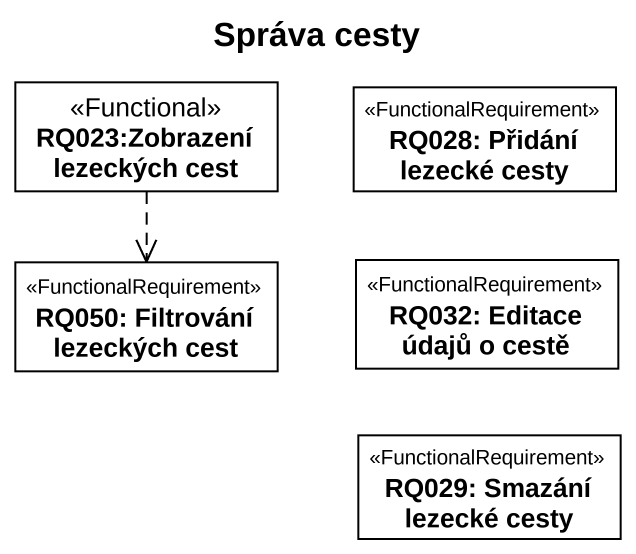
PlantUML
@startuml
title Správa cesty
hide circle
hide empty members
class "RQ023:Zobrazení lezeckých cest" as RQ023_Zobrazení_lezeckých <<Functional>>
class "RQ028: Přidání lezecké cesty" as RQ028_Přidání_lezecké_cesty <<FunctionalRequirement>>
class "RQ050: Filtrování lezeckých cest" as RQ050_Filtrování_lezeckých <<FunctionalRequirement>>
class "RQ032: Editace údajů o cestě" as RQ032_Editace_údajů_o_cestě <<FunctionalRequirement>>
class "RQ029: Smazání lezecké cesty" as RQ029_Smazání_lezecké_cesty <<FunctionalRequirement>>
RQ023_Zobrazení_lezeckých ..> RQ050_Filtrování_lezeckých
@enduml
